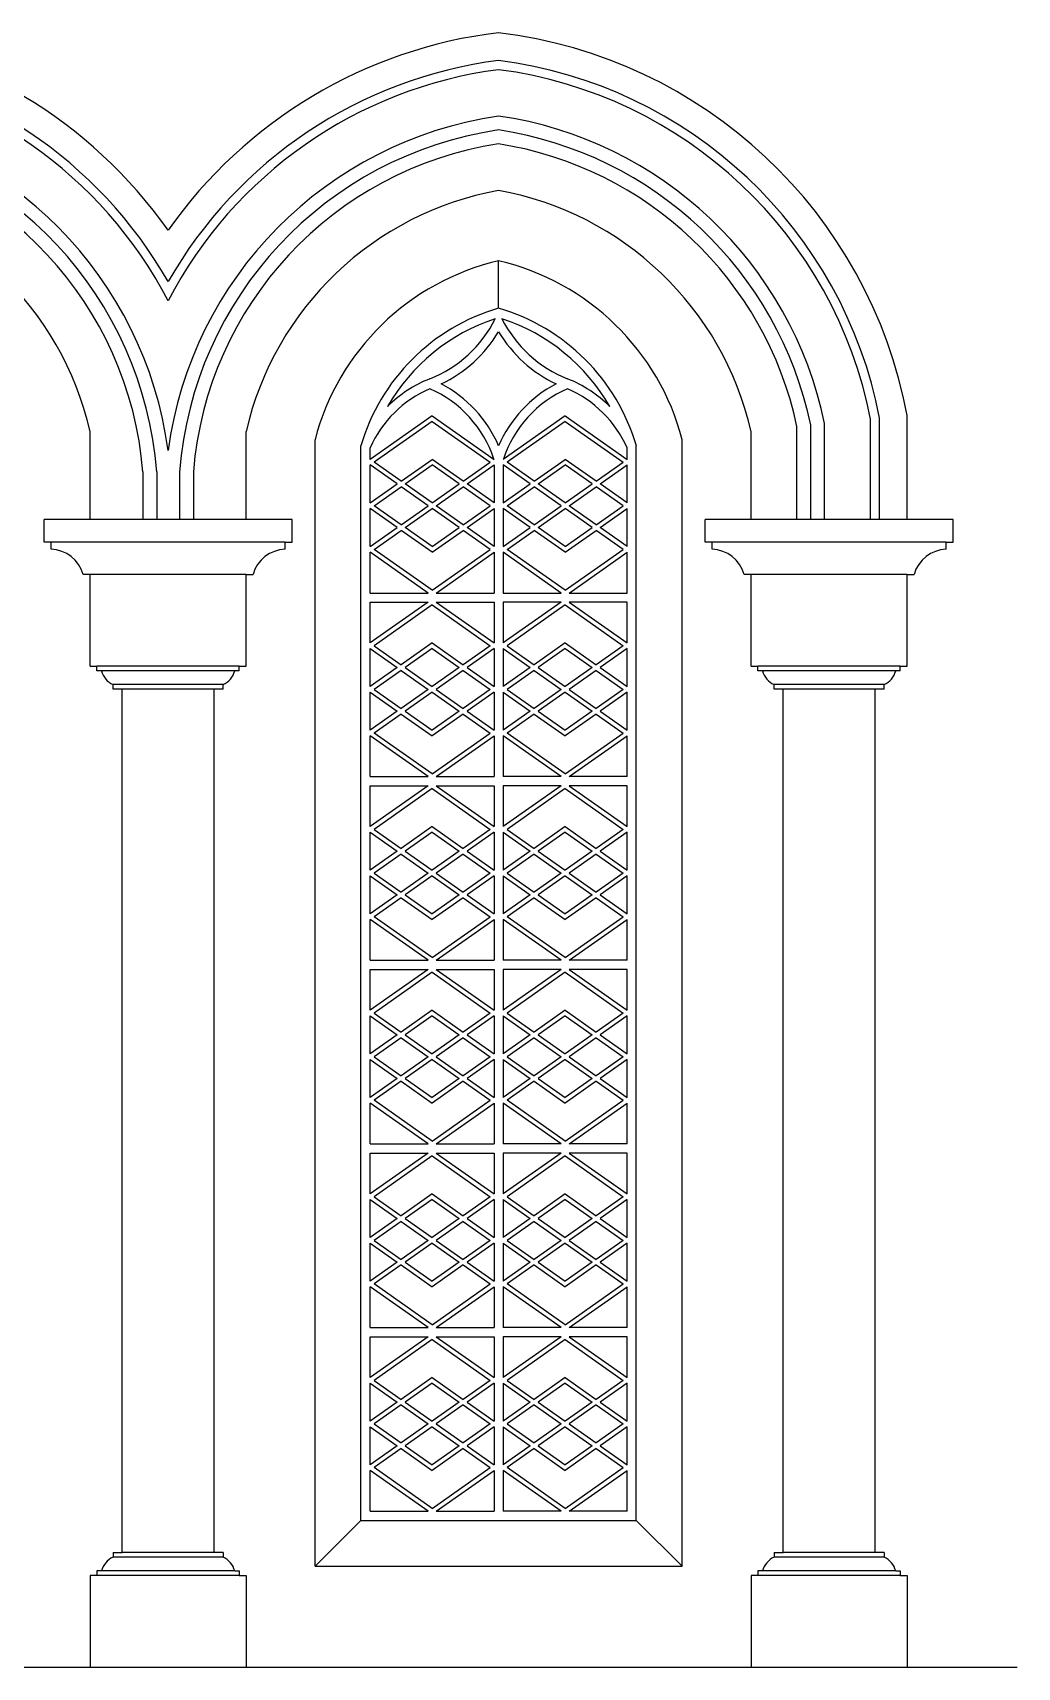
# Model space of a CAD drawing. Header units: metres. Extents: x 868 to 3910, y 8698 to 11546.
# Drawn here: x 2194 to 3910, y 8698 to 11546 of the extents above; entities that cross this region are included whole.
import ezdxf

# ---------------------------------------------------------------- set-up
doc = ezdxf.new("R2010")
doc.units = ezdxf.units.M
for name, color, linetype in [('2', 2, 'Continuous'), ('3', 3, 'Continuous'), ('4', 4, 'Continuous'), ('7', 7, 'Continuous')]:
    doc.layers.add(name, color=color, linetype=linetype)

# ---------------------------------------------------------------- blocks, each defined once
blk = doc.blocks.new('窗-005')
at = {"layer": '2'}
blk.add_line((0, 0), (3042.08, 0), dxfattribs=at)
at = {"layer": '3'}
for p, q in [((2138.13, 2368.24), (2138.13, 2450.92)), ((2022.13, 2180.89), (1914.13, 2104.89)), ((2022.13, 2171.11), (1921.09, 2100)), ((2022.13, 2180.89), (2130.13, 2104.89)), ((2022.13, 2171.11), (2123.18, 2100)), ((2254.13, 2180.89), (2146.13, 2104.89)), ((2254.13, 2171.11), (2153.09, 2100)), ((2254.13, 2180.89), (2362.13, 2104.89)), ((2254.13, 2171.11), (2355.18, 2100)), ((2682.13, 2000.33), (2682.13, 2164.77)), ((2706.13, 2000.33), (2706.13, 2167.24)), ((2786.13, 2000.33), (2786.13, 2175.17)), ((2802.13, 2000.33), (2802.13, 2176.71)), ((2658.13, 2000.33), (2658.13, 2162.25)), ((1914.13, 2104.89), (1914.13, 2124.92)), ((2362.13, 2104.89), (2362.13, 2124.92)), ((1518.16, 2083.2), (1518.16, 2000.33)), ((1542.23, 2083.2), (1542.23, 2000.33)), ((1582.04, 2083.2), (1582.04, 2000.33)), ((1606.11, 2083.2), (1606.11, 2000.33)), ((1961.18, 2062), (1914.13, 2095.11)), ((1914.13, 2028.89), (1914.13, 2095.11)), ((1968.13, 2066.89), (1921.09, 2100)), ((1968.13, 2066.89), (2022.13, 2104.89)), ((1975.09, 2062), (2022.13, 2095.11)), ((2076.13, 2066.89), (2022.13, 2104.89)), ((2069.18, 2062), (2022.13, 2095.11)), ((2076.13, 2066.89), (2123.18, 2100)), ((2083.09, 2062), (2130.13, 2095.11)), ((2130.13, 2095.11), (2130.13, 2028.89)), ((2193.18, 2062), (2146.13, 2095.11)), ((2146.13, 2095.11), (2146.13, 2028.89)), ((2200.13, 2066.89), (2153.09, 2100)), ((2200.13, 2066.89), (2254.13, 2104.89)), ((2207.09, 2062), (2254.13, 2095.11)), ((2308.13, 2066.89), (2254.13, 2104.89)), ((2301.18, 2062), (2254.13, 2095.11)), ((2308.13, 2066.89), (2355.18, 2100)), ((2315.09, 2062), (2362.13, 2095.11)), ((2362.13, 2028.89), (2362.13, 2095.11)), ((1914.13, 2028.89), (1961.18, 2062)), ((1921.09, 2024), (1968.13, 2057.11)), ((2015.18, 2024), (1968.13, 2057.11)), ((2022.13, 2028.89), (1975.09, 2062)), ((2022.13, 2028.89), (2069.18, 2062)), ((2029.09, 2024), (2076.13, 2057.11)), ((2123.18, 2024), (2076.13, 2057.11)), ((2130.13, 2028.89), (2083.09, 2062)), ((2146.13, 2028.89), (2193.18, 2062)), ((2153.09, 2024), (2200.13, 2057.11)), ((2247.18, 2024), (2200.13, 2057.11)), ((2254.13, 2028.89), (2207.09, 2062)), ((2254.13, 2028.89), (2301.18, 2062)), ((2261.09, 2024), (2308.13, 2057.11)), ((2355.18, 2024), (2308.13, 2057.11)), ((2362.13, 2028.89), (2315.09, 2062)), ((1968.13, 1990.89), (1921.09, 2024)), ((1968.13, 1990.89), (2015.18, 2024)), ((2076.13, 1990.89), (2029.09, 2024)), ((2076.13, 1990.89), (2123.18, 2024)), ((2200.13, 1990.89), (2153.09, 2024)), ((2200.13, 1990.89), (2247.18, 2024)), ((2308.13, 1990.89), (2261.09, 2024)), ((2308.13, 1990.89), (2355.18, 2024)), ((1961.18, 1986), (1914.13, 2019.11)), ((1914.13, 1952.89), (1914.13, 2019.11)), ((1975.09, 1986), (2022.13, 2019.11)), ((2069.18, 1986), (2022.13, 2019.11)), ((2083.09, 1986), (2130.13, 2019.11)), ((2130.13, 2019.11), (2130.13, 1952.89)), ((2193.18, 1986), (2146.13, 2019.11)), ((2146.13, 2019.11), (2146.13, 1952.89)), ((2207.09, 1986), (2254.13, 2019.11)), ((2301.18, 1986), (2254.13, 2019.11)), ((2315.09, 1986), (2362.13, 2019.11)), ((2362.13, 1952.89), (2362.13, 2019.11)), ((1914.13, 1952.89), (1961.18, 1986)), ((1921.09, 1948), (1968.13, 1981.11)), ((2022.13, 1943.11), (1968.13, 1981.11)), ((2022.13, 1952.89), (1975.09, 1986)), ((2022.13, 1952.89), (2069.18, 1986)), ((2022.13, 1943.11), (2076.13, 1981.11)), ((2123.18, 1948), (2076.13, 1981.11)), ((2130.13, 1952.89), (2083.09, 1986)), ((2146.13, 1952.89), (2193.18, 1986)), ((2153.09, 1948), (2200.13, 1981.11)), ((2254.13, 1943.11), (2200.13, 1981.11)), ((2254.13, 1952.89), (2207.09, 1986)), ((2254.13, 1952.89), (2301.18, 1986)), ((2254.13, 1943.11), (2308.13, 1981.11)), ((2355.18, 1948), (2308.13, 1981.11)), ((2362.13, 1952.89), (2315.09, 1986)), ((1766.13, 1960.33), (1358.13, 1960.33)), ((2015.18, 1872), (1914.13, 1943.11)), ((1914.13, 1872), (1914.13, 1943.11)), ((2022.13, 1876.89), (1921.09, 1948)), ((2022.13, 1876.89), (2123.18, 1948)), ((2029.09, 1872), (2130.13, 1943.11)), ((2130.13, 1943.11), (2130.13, 1872)), ((2247.18, 1872), (2146.13, 1943.11)), ((2146.13, 1943.11), (2146.13, 1872)), ((2254.13, 1876.89), (2153.09, 1948)), ((2254.13, 1876.89), (2355.18, 1948)), ((2261.09, 1872), (2362.13, 1943.11)), ((2362.13, 1872), (2362.13, 1943.11)), ((2918.13, 1960.33), (2510.13, 1960.33)), ((1698.13, 1904.33), (1426.13, 1904.33)), ((2850.13, 1904.33), (2578.13, 1904.33)), ((1914.13, 1872), (2015.18, 1872)), ((1914.13, 1856), (2015.18, 1856)), ((2015.18, 1856), (1914.13, 1784.89)), ((1914.13, 1784.89), (1914.13, 1856)), ((2029.09, 1872), (2130.13, 1872)), ((2029.09, 1856), (2130.13, 1856)), ((2029.09, 1856), (2130.13, 1784.89)), ((2130.13, 1856), (2130.13, 1784.89)), ((2146.13, 1872), (2247.18, 1872)), ((2247.18, 1856), (2146.13, 1856)), ((2247.18, 1856), (2146.13, 1784.89)), ((2146.13, 1856), (2146.13, 1784.89)), ((2261.09, 1872), (2362.13, 1872)), ((2362.13, 1856), (2261.09, 1856)), ((2261.09, 1856), (2362.13, 1784.89)), ((2362.13, 1784.89), (2362.13, 1856)), ((2022.13, 1851.11), (1921.09, 1780)), ((2022.13, 1851.11), (2123.18, 1780)), ((2254.13, 1851.11), (2153.09, 1780)), ((2254.13, 1851.11), (2355.18, 1780)), ((1914.13, 1708.89), (1914.13, 1775.11)), ((1914.13, 1775.11), (1961.18, 1742)), ((1921.09, 1780), (1968.13, 1746.89)), ((2022.13, 1784.89), (1968.13, 1746.89)), ((2022.13, 1775.11), (1975.09, 1742)), ((2022.13, 1784.89), (2076.13, 1746.89)), ((2022.13, 1775.11), (2069.18, 1742)), ((2123.18, 1780), (2076.13, 1746.89)), ((2130.13, 1775.11), (2083.09, 1742)), ((2130.13, 1775.11), (2130.13, 1708.89)), ((2146.13, 1775.11), (2146.13, 1708.89)), ((2146.13, 1775.11), (2193.18, 1742)), ((2153.09, 1780), (2200.13, 1746.89)), ((2254.13, 1784.89), (2200.13, 1746.89)), ((2254.13, 1775.11), (2207.09, 1742)), ((2254.13, 1784.89), (2308.13, 1746.89)), ((2254.13, 1775.11), (2301.18, 1742)), ((2355.18, 1780), (2308.13, 1746.89)), ((2362.13, 1775.11), (2315.09, 1742)), ((2362.13, 1708.89), (2362.13, 1775.11)), ((1961.18, 1742), (1914.13, 1708.89)), ((1975.09, 1742), (2022.13, 1708.89)), ((2069.18, 1742), (2022.13, 1708.89)), ((2083.09, 1742), (2130.13, 1708.89)), ((2193.18, 1742), (2146.13, 1708.89)), ((2207.09, 1742), (2254.13, 1708.89)), ((2301.18, 1742), (2254.13, 1708.89)), ((2315.09, 1742), (2362.13, 1708.89)), ((1678.13, 1736.33), (1446.13, 1736.33)), ((1658.13, 1712.33), (1466.13, 1712.33)), ((1968.13, 1737.11), (1921.09, 1704)), ((1968.13, 1737.11), (2015.18, 1704)), ((2076.13, 1737.11), (2029.09, 1704)), ((2076.13, 1737.11), (2123.18, 1704)), ((2200.13, 1737.11), (2153.09, 1704)), ((2200.13, 1737.11), (2247.18, 1704)), ((2308.13, 1737.11), (2261.09, 1704)), ((2308.13, 1737.11), (2355.18, 1704)), ((2830.13, 1736.33), (2598.13, 1736.33)), ((2810.13, 1712.33), (2618.13, 1712.33)), ((1914.13, 1699.11), (1961.18, 1666)), ((1914.13, 1632.89), (1914.13, 1699.11)), ((1921.09, 1704), (1968.13, 1670.89)), ((2015.18, 1704), (1968.13, 1670.89)), ((2022.13, 1699.11), (1975.09, 1666)), ((2022.13, 1699.11), (2069.18, 1666)), ((2029.09, 1704), (2076.13, 1670.89)), ((2123.18, 1704), (2076.13, 1670.89)), ((2130.13, 1699.11), (2083.09, 1666)), ((2130.13, 1699.11), (2130.13, 1632.89)), ((2146.13, 1699.11), (2146.13, 1632.89)), ((2146.13, 1699.11), (2193.18, 1666)), ((2153.09, 1704), (2200.13, 1670.89)), ((2247.18, 1704), (2200.13, 1670.89)), ((2254.13, 1699.11), (2207.09, 1666)), ((2254.13, 1699.11), (2301.18, 1666)), ((2261.09, 1704), (2308.13, 1670.89)), ((2355.18, 1704), (2308.13, 1670.89)), ((2362.13, 1699.11), (2315.09, 1666)), ((2362.13, 1632.89), (2362.13, 1699.11)), ((1961.18, 1666), (1914.13, 1632.89)), ((1968.13, 1661.11), (1921.09, 1628)), ((1968.13, 1661.11), (2022.13, 1623.11)), ((1975.09, 1666), (2022.13, 1632.89)), ((2069.18, 1666), (2022.13, 1632.89)), ((2076.13, 1661.11), (2022.13, 1623.11)), ((2076.13, 1661.11), (2123.18, 1628)), ((2083.09, 1666), (2130.13, 1632.89)), ((2193.18, 1666), (2146.13, 1632.89)), ((2200.13, 1661.11), (2153.09, 1628)), ((2200.13, 1661.11), (2254.13, 1623.11)), ((2207.09, 1666), (2254.13, 1632.89)), ((2301.18, 1666), (2254.13, 1632.89)), ((2308.13, 1661.11), (2254.13, 1623.11)), ((2308.13, 1661.11), (2355.18, 1628)), ((2315.09, 1666), (2362.13, 1632.89)), ((2022.13, 1556.89), (1921.09, 1628)), ((2022.13, 1556.89), (2123.18, 1628)), ((2254.13, 1556.89), (2153.09, 1628)), ((2254.13, 1556.89), (2355.18, 1628)), ((2015.18, 1552), (1914.13, 1623.11)), ((1914.13, 1552), (1914.13, 1623.11)), ((2029.09, 1552), (2130.13, 1623.11)), ((2130.13, 1623.11), (2130.13, 1552)), ((2247.18, 1552), (2146.13, 1623.11)), ((2146.13, 1623.11), (2146.13, 1552)), ((2261.09, 1552), (2362.13, 1623.11)), ((2362.13, 1552), (2362.13, 1623.11)), ((1914.13, 1552), (2015.18, 1552)), ((2029.09, 1552), (2130.13, 1552)), ((2247.18, 1552), (2146.13, 1552)), ((2362.13, 1552), (2261.09, 1552)), ((1914.13, 1536), (2015.18, 1536)), ((2015.18, 1536), (1914.13, 1464.89)), ((1914.13, 1464.89), (1914.13, 1536)), ((2022.13, 1531.11), (1921.09, 1460)), ((2022.13, 1531.11), (2123.18, 1460)), ((2029.09, 1536), (2130.13, 1464.89)), ((2029.09, 1536), (2130.13, 1536)), ((2130.13, 1536), (2130.13, 1464.89)), ((2247.18, 1536), (2146.13, 1536)), ((2247.18, 1536), (2146.13, 1464.89)), ((2146.13, 1536), (2146.13, 1464.89)), ((2254.13, 1531.11), (2153.09, 1460)), ((2254.13, 1531.11), (2355.18, 1460)), ((2362.13, 1536), (2261.09, 1536)), ((2261.09, 1536), (2362.13, 1464.89)), ((2362.13, 1464.89), (2362.13, 1536)), ((1914.13, 1455.11), (1961.18, 1422)), ((1914.13, 1388.89), (1914.13, 1455.11)), ((1921.09, 1460), (1968.13, 1426.89)), ((2022.13, 1464.89), (1968.13, 1426.89)), ((2022.13, 1455.11), (1975.09, 1422)), ((2022.13, 1464.89), (2076.13, 1426.89)), ((2022.13, 1455.11), (2069.18, 1422)), ((2123.18, 1460), (2076.13, 1426.89)), ((2130.13, 1455.11), (2083.09, 1422)), ((2130.13, 1455.11), (2130.13, 1388.89)), ((2146.13, 1455.11), (2193.18, 1422)), ((2146.13, 1455.11), (2146.13, 1388.89)), ((2153.09, 1460), (2200.13, 1426.89)), ((2254.13, 1464.89), (2200.13, 1426.89)), ((2254.13, 1455.11), (2207.09, 1422)), ((2254.13, 1464.89), (2308.13, 1426.89)), ((2254.13, 1455.11), (2301.18, 1422)), ((2355.18, 1460), (2308.13, 1426.89)), ((2362.13, 1455.11), (2315.09, 1422)), ((2362.13, 1388.89), (2362.13, 1455.11)), ((1961.18, 1422), (1914.13, 1388.89)), ((1968.13, 1417.11), (1921.09, 1384)), ((1968.13, 1417.11), (2015.18, 1384)), ((1975.09, 1422), (2022.13, 1388.89)), ((2069.18, 1422), (2022.13, 1388.89)), ((2076.13, 1417.11), (2029.09, 1384)), ((2076.13, 1417.11), (2123.18, 1384)), ((2083.09, 1422), (2130.13, 1388.89)), ((2193.18, 1422), (2146.13, 1388.89)), ((2200.13, 1417.11), (2153.09, 1384)), ((2200.13, 1417.11), (2247.18, 1384)), ((2207.09, 1422), (2254.13, 1388.89)), ((2301.18, 1422), (2254.13, 1388.89)), ((2308.13, 1417.11), (2261.09, 1384)), ((2308.13, 1417.11), (2355.18, 1384)), ((2315.09, 1422), (2362.13, 1388.89)), ((1914.13, 1379.11), (1961.18, 1346)), ((1914.13, 1312.89), (1914.13, 1379.11)), ((1921.09, 1384), (1968.13, 1350.89)), ((2015.18, 1384), (1968.13, 1350.89)), ((2022.13, 1379.11), (1975.09, 1346)), ((2022.13, 1379.11), (2069.18, 1346)), ((2029.09, 1384), (2076.13, 1350.89)), ((2123.18, 1384), (2076.13, 1350.89)), ((2130.13, 1379.11), (2083.09, 1346)), ((2130.13, 1379.11), (2130.13, 1312.89)), ((2146.13, 1379.11), (2193.18, 1346)), ((2146.13, 1379.11), (2146.13, 1312.89)), ((2153.09, 1384), (2200.13, 1350.89)), ((2247.18, 1384), (2200.13, 1350.89)), ((2254.13, 1379.11), (2207.09, 1346)), ((2254.13, 1379.11), (2301.18, 1346)), ((2261.09, 1384), (2308.13, 1350.89)), ((2355.18, 1384), (2308.13, 1350.89)), ((2362.13, 1379.11), (2315.09, 1346)), ((2362.13, 1312.89), (2362.13, 1379.11)), ((1961.18, 1346), (1914.13, 1312.89)), ((1968.13, 1341.11), (1921.09, 1308)), ((1968.13, 1341.11), (2022.13, 1303.11)), ((1975.09, 1346), (2022.13, 1312.89)), ((2069.18, 1346), (2022.13, 1312.89)), ((2076.13, 1341.11), (2022.13, 1303.11)), ((2076.13, 1341.11), (2123.18, 1308)), ((2083.09, 1346), (2130.13, 1312.89)), ((2193.18, 1346), (2146.13, 1312.89)), ((2200.13, 1341.11), (2153.09, 1308)), ((2200.13, 1341.11), (2254.13, 1303.11)), ((2207.09, 1346), (2254.13, 1312.89)), ((2301.18, 1346), (2254.13, 1312.89)), ((2308.13, 1341.11), (2254.13, 1303.11)), ((2308.13, 1341.11), (2355.18, 1308)), ((2315.09, 1346), (2362.13, 1312.89)), ((2015.18, 1232), (1914.13, 1303.11)), ((1914.13, 1232), (1914.13, 1303.11)), ((2022.13, 1236.89), (1921.09, 1308)), ((2022.13, 1236.89), (2123.18, 1308)), ((2029.09, 1232), (2130.13, 1303.11)), ((2130.13, 1303.11), (2130.13, 1232)), ((2247.18, 1232), (2146.13, 1303.11)), ((2146.13, 1303.11), (2146.13, 1232)), ((2254.13, 1236.89), (2153.09, 1308)), ((2254.13, 1236.89), (2355.18, 1308)), ((2261.09, 1232), (2362.13, 1303.11)), ((2362.13, 1232), (2362.13, 1303.11)), ((1914.13, 1232), (2015.18, 1232)), ((2029.09, 1232), (2130.13, 1232)), ((2247.18, 1232), (2146.13, 1232)), ((2362.13, 1232), (2261.09, 1232)), ((2015.18, 1216), (1914.13, 1144.89)), ((1914.13, 1216), (2015.18, 1216)), ((1914.13, 1144.89), (1914.13, 1216)), ((2022.13, 1211.11), (1921.09, 1140)), ((2022.13, 1211.11), (2123.18, 1140)), ((2029.09, 1216), (2130.13, 1144.89)), ((2029.09, 1216), (2130.13, 1216)), ((2130.13, 1216), (2130.13, 1144.89)), ((2247.18, 1216), (2146.13, 1216)), ((2247.18, 1216), (2146.13, 1144.89)), ((2146.13, 1216), (2146.13, 1144.89)), ((2254.13, 1211.11), (2153.09, 1140)), ((2254.13, 1211.11), (2355.18, 1140)), ((2261.09, 1216), (2362.13, 1144.89)), ((2362.13, 1216), (2261.09, 1216)), ((2362.13, 1144.89), (2362.13, 1216)), ((1921.09, 1140), (1968.13, 1106.89)), ((2022.13, 1144.89), (1968.13, 1106.89)), ((2022.13, 1144.89), (2076.13, 1106.89)), ((2123.18, 1140), (2076.13, 1106.89)), ((2153.09, 1140), (2200.13, 1106.89)), ((2254.13, 1144.89), (2200.13, 1106.89)), ((2254.13, 1144.89), (2308.13, 1106.89)), ((2355.18, 1140), (2308.13, 1106.89)), ((1914.13, 1135.11), (1961.18, 1102)), ((1914.13, 1068.89), (1914.13, 1135.11)), ((2022.13, 1135.11), (1975.09, 1102)), ((2022.13, 1135.11), (2069.18, 1102)), ((2130.13, 1135.11), (2083.09, 1102)), ((2130.13, 1135.11), (2130.13, 1068.89)), ((2146.13, 1135.11), (2146.13, 1068.89)), ((2146.13, 1135.11), (2193.18, 1102)), ((2254.13, 1135.11), (2207.09, 1102)), ((2254.13, 1135.11), (2301.18, 1102)), ((2362.13, 1135.11), (2315.09, 1102)), ((2362.13, 1068.89), (2362.13, 1135.11)), ((1961.18, 1102), (1914.13, 1068.89)), ((1968.13, 1097.11), (1921.09, 1064)), ((1968.13, 1097.11), (2015.18, 1064)), ((1975.09, 1102), (2022.13, 1068.89)), ((2069.18, 1102), (2022.13, 1068.89)), ((2076.13, 1097.11), (2029.09, 1064)), ((2076.13, 1097.11), (2123.18, 1064)), ((2083.09, 1102), (2130.13, 1068.89)), ((2193.18, 1102), (2146.13, 1068.89)), ((2200.13, 1097.11), (2153.09, 1064)), ((2200.13, 1097.11), (2247.18, 1064)), ((2207.09, 1102), (2254.13, 1068.89)), ((2301.18, 1102), (2254.13, 1068.89)), ((2308.13, 1097.11), (2261.09, 1064)), ((2308.13, 1097.11), (2355.18, 1064)), ((2315.09, 1102), (2362.13, 1068.89)), ((1914.13, 992.89), (1914.13, 1059.11)), ((1914.13, 1059.11), (1961.18, 1026)), ((1921.09, 1064), (1968.13, 1030.89)), ((2015.18, 1064), (1968.13, 1030.89)), ((2022.13, 1059.11), (1975.09, 1026)), ((2022.13, 1059.11), (2069.18, 1026)), ((2029.09, 1064), (2076.13, 1030.89)), ((2123.18, 1064), (2076.13, 1030.89)), ((2130.13, 1059.11), (2083.09, 1026)), ((2130.13, 1059.11), (2130.13, 992.89)), ((2146.13, 1059.11), (2146.13, 992.89)), ((2146.13, 1059.11), (2193.18, 1026)), ((2153.09, 1064), (2200.13, 1030.89)), ((2247.18, 1064), (2200.13, 1030.89)), ((2254.13, 1059.11), (2207.09, 1026)), ((2254.13, 1059.11), (2301.18, 1026)), ((2261.09, 1064), (2308.13, 1030.89)), ((2355.18, 1064), (2308.13, 1030.89)), ((2362.13, 1059.11), (2315.09, 1026)), ((2362.13, 992.89), (2362.13, 1059.11)), ((1961.18, 1026), (1914.13, 992.89)), ((1975.09, 1026), (2022.13, 992.89)), ((2069.18, 1026), (2022.13, 992.89)), ((2083.09, 1026), (2130.13, 992.89)), ((2193.18, 1026), (2146.13, 992.89)), ((2207.09, 1026), (2254.13, 992.89)), ((2301.18, 1026), (2254.13, 992.89)), ((2315.09, 1026), (2362.13, 992.89)), ((1968.13, 1021.11), (1921.09, 988)), ((1968.13, 1021.11), (2022.13, 983.11)), ((2076.13, 1021.11), (2022.13, 983.11)), ((2076.13, 1021.11), (2123.18, 988)), ((2200.13, 1021.11), (2153.09, 988)), ((2200.13, 1021.11), (2254.13, 983.11)), ((2308.13, 1021.11), (2254.13, 983.11)), ((2308.13, 1021.11), (2355.18, 988)), ((2015.18, 912), (1914.13, 983.11)), ((1914.13, 912), (1914.13, 983.11)), ((2022.13, 916.89), (1921.09, 988)), ((2022.13, 916.89), (2123.18, 988)), ((2029.09, 912), (2130.13, 983.11)), ((2130.13, 983.11), (2130.13, 912)), ((2247.18, 912), (2146.13, 983.11)), ((2146.13, 983.11), (2146.13, 912)), ((2254.13, 916.89), (2153.09, 988)), ((2254.13, 916.89), (2355.18, 988)), ((2261.09, 912), (2362.13, 983.11)), ((2362.13, 912), (2362.13, 983.11)), ((1914.13, 912), (2015.18, 912)), ((2029.09, 912), (2130.13, 912)), ((2247.18, 912), (2146.13, 912)), ((2362.13, 912), (2261.09, 912)), ((2015.18, 896), (1914.13, 824.89)), ((1914.13, 896), (2015.18, 896)), ((1914.13, 824.89), (1914.13, 896)), ((2022.13, 891.11), (1921.09, 820)), ((2022.13, 891.11), (2123.18, 820)), ((2029.09, 896), (2130.13, 824.89)), ((2029.09, 896), (2130.13, 896)), ((2130.13, 896), (2130.13, 824.89)), ((2247.18, 896), (2146.13, 824.89)), ((2146.13, 896), (2146.13, 824.89)), ((2247.18, 896), (2146.13, 896)), ((2254.13, 891.11), (2153.09, 820)), ((2254.13, 891.11), (2355.18, 820)), ((2261.09, 896), (2362.13, 824.89)), ((2362.13, 896), (2261.09, 896)), ((2362.13, 824.89), (2362.13, 896)), ((1914.13, 815.11), (1961.18, 782)), ((1914.13, 748.89), (1914.13, 815.11)), ((1921.09, 820), (1968.13, 786.89)), ((2022.13, 824.89), (1968.13, 786.89)), ((2022.13, 815.11), (1975.09, 782)), ((2022.13, 824.89), (2076.13, 786.89)), ((2022.13, 815.11), (2069.18, 782)), ((2123.18, 820), (2076.13, 786.89)), ((2130.13, 815.11), (2083.09, 782)), ((2130.13, 815.11), (2130.13, 748.89)), ((2146.13, 815.11), (2193.18, 782)), ((2146.13, 815.11), (2146.13, 748.89)), ((2153.09, 820), (2200.13, 786.89)), ((2254.13, 824.89), (2200.13, 786.89)), ((2254.13, 815.11), (2207.09, 782)), ((2254.13, 824.89), (2308.13, 786.89)), ((2254.13, 815.11), (2301.18, 782)), ((2355.18, 820), (2308.13, 786.89)), ((2362.13, 815.11), (2315.09, 782)), ((2362.13, 748.89), (2362.13, 815.11)), ((1961.18, 782), (1914.13, 748.89)), ((1968.13, 777.11), (1921.09, 744)), ((1968.13, 777.11), (2015.18, 744)), ((1975.09, 782), (2022.13, 748.89)), ((2069.18, 782), (2022.13, 748.89)), ((2076.13, 777.11), (2029.09, 744)), ((2076.13, 777.11), (2123.18, 744)), ((2083.09, 782), (2130.13, 748.89)), ((2193.18, 782), (2146.13, 748.89)), ((2200.13, 777.11), (2153.09, 744)), ((2200.13, 777.11), (2247.18, 744)), ((2207.09, 782), (2254.13, 748.89)), ((2301.18, 782), (2254.13, 748.89)), ((2308.13, 777.11), (2261.09, 744)), ((2308.13, 777.11), (2355.18, 744)), ((2315.09, 782), (2362.13, 748.89)), ((1921.09, 744), (1968.13, 710.89)), ((2015.18, 744), (1968.13, 710.89)), ((2029.09, 744), (2076.13, 710.89)), ((2123.18, 744), (2076.13, 710.89)), ((2153.09, 744), (2200.13, 710.89)), ((2247.18, 744), (2200.13, 710.89)), ((2261.09, 744), (2308.13, 710.89)), ((2355.18, 744), (2308.13, 710.89)), ((1914.13, 739.11), (1961.18, 706)), ((1914.13, 672.89), (1914.13, 739.11)), ((2022.13, 739.11), (1975.09, 706)), ((2022.13, 739.11), (2069.18, 706)), ((2130.13, 739.11), (2083.09, 706)), ((2130.13, 739.11), (2130.13, 672.89)), ((2146.13, 739.11), (2193.18, 706)), ((2146.13, 739.11), (2146.13, 672.89)), ((2254.13, 739.11), (2207.09, 706)), ((2254.13, 739.11), (2301.18, 706)), ((2362.13, 739.11), (2315.09, 706)), ((2362.13, 672.89), (2362.13, 739.11)), ((1961.18, 706), (1914.13, 672.89)), ((1968.13, 701.11), (1921.09, 668)), ((1968.13, 701.11), (2022.13, 663.11)), ((1975.09, 706), (2022.13, 672.89)), ((2069.18, 706), (2022.13, 672.89)), ((2076.13, 701.11), (2022.13, 663.11)), ((2076.13, 701.11), (2123.18, 668)), ((2083.09, 706), (2130.13, 672.89)), ((2193.18, 706), (2146.13, 672.89)), ((2200.13, 701.11), (2153.09, 668)), ((2200.13, 701.11), (2254.13, 663.11)), ((2207.09, 706), (2254.13, 672.89)), ((2301.18, 706), (2254.13, 672.89)), ((2308.13, 701.11), (2254.13, 663.11)), ((2308.13, 701.11), (2355.18, 668)), ((2315.09, 706), (2362.13, 672.89)), ((2015.18, 592), (1914.13, 663.11)), ((1914.13, 592), (1914.13, 663.11)), ((2022.13, 596.89), (1921.09, 668)), ((2022.13, 596.89), (2123.18, 668)), ((2029.09, 592), (2130.13, 663.11)), ((2130.13, 663.11), (2130.13, 592)), ((2247.18, 592), (2146.13, 663.11)), ((2146.13, 663.11), (2146.13, 592)), ((2254.13, 596.89), (2153.09, 668)), ((2254.13, 596.89), (2355.18, 668)), ((2261.09, 592), (2362.13, 663.11)), ((2362.13, 592), (2362.13, 663.11)), ((1914.13, 592), (2015.18, 592)), ((2015.18, 576), (1914.13, 504.89)), ((1914.13, 576), (2015.18, 576)), ((1914.13, 504.89), (1914.13, 576)), ((2022.13, 571.11), (1921.09, 500)), ((2022.13, 571.11), (2123.18, 500)), ((2029.09, 592), (2130.13, 592)), ((2029.09, 576), (2130.13, 504.89)), ((2029.09, 576), (2130.13, 576)), ((2130.13, 576), (2130.13, 504.89)), ((2247.18, 592), (2146.13, 592)), ((2247.18, 576), (2146.13, 504.89)), ((2247.18, 576), (2146.13, 576)), ((2146.13, 576), (2146.13, 504.89)), ((2254.13, 571.11), (2153.09, 500)), ((2254.13, 571.11), (2355.18, 500)), ((2362.13, 592), (2261.09, 592)), ((2261.09, 576), (2362.13, 504.89)), ((2362.13, 576), (2261.09, 576)), ((2362.13, 504.89), (2362.13, 576)), ((1914.13, 428.89), (1914.13, 495.11)), ((1914.13, 495.11), (1961.18, 462)), ((1921.09, 500), (1968.13, 466.89)), ((2022.13, 504.89), (1968.13, 466.89)), ((2022.13, 495.11), (1975.09, 462)), ((2022.13, 504.89), (2076.13, 466.89)), ((2022.13, 495.11), (2069.18, 462)), ((2123.18, 500), (2076.13, 466.89)), ((2130.13, 495.11), (2083.09, 462)), ((2130.13, 495.11), (2130.13, 428.89)), ((2146.13, 495.11), (2146.13, 428.89)), ((2146.13, 495.11), (2193.18, 462)), ((2153.09, 500), (2200.13, 466.89)), ((2254.13, 504.89), (2200.13, 466.89)), ((2254.13, 495.11), (2207.09, 462)), ((2254.13, 504.89), (2308.13, 466.89)), ((2254.13, 495.11), (2301.18, 462)), ((2355.18, 500), (2308.13, 466.89)), ((2362.13, 495.11), (2315.09, 462)), ((2362.13, 428.89), (2362.13, 495.11)), ((1961.18, 462), (1914.13, 428.89)), ((1968.13, 457.11), (1921.09, 424)), ((1968.13, 457.11), (2015.18, 424)), ((1975.09, 462), (2022.13, 428.89)), ((2069.18, 462), (2022.13, 428.89)), ((2076.13, 457.11), (2029.09, 424)), ((2076.13, 457.11), (2123.18, 424)), ((2083.09, 462), (2130.13, 428.89)), ((2193.18, 462), (2146.13, 428.89)), ((2200.13, 457.11), (2153.09, 424)), ((2200.13, 457.11), (2247.18, 424)), ((2207.09, 462), (2254.13, 428.89)), ((2301.18, 462), (2254.13, 428.89)), ((2308.13, 457.11), (2261.09, 424)), ((2308.13, 457.11), (2355.18, 424)), ((2315.09, 462), (2362.13, 428.89)), ((1914.13, 419.11), (1961.18, 386)), ((1914.13, 352.89), (1914.13, 419.11)), ((1921.09, 424), (1968.13, 390.89)), ((2015.18, 424), (1968.13, 390.89)), ((2022.13, 419.11), (1975.09, 386)), ((2022.13, 419.11), (2069.18, 386)), ((2029.09, 424), (2076.13, 390.89)), ((2123.18, 424), (2076.13, 390.89)), ((2130.13, 419.11), (2083.09, 386)), ((2130.13, 419.11), (2130.13, 352.89)), ((2146.13, 419.11), (2193.18, 386)), ((2146.13, 419.11), (2146.13, 352.89)), ((2153.09, 424), (2200.13, 390.89)), ((2247.18, 424), (2200.13, 390.89)), ((2254.13, 419.11), (2207.09, 386)), ((2254.13, 419.11), (2301.18, 386)), ((2261.09, 424), (2308.13, 390.89)), ((2355.18, 424), (2308.13, 390.89)), ((2362.13, 419.11), (2315.09, 386)), ((2362.13, 352.89), (2362.13, 419.11)), ((1961.18, 386), (1914.13, 352.89)), ((1968.13, 381.11), (1921.09, 348)), ((1968.13, 381.11), (2022.13, 343.11)), ((1975.09, 386), (2022.13, 352.89)), ((2069.18, 386), (2022.13, 352.89)), ((2076.13, 381.11), (2022.13, 343.11)), ((2076.13, 381.11), (2123.18, 348)), ((2083.09, 386), (2130.13, 352.89)), ((2193.18, 386), (2146.13, 352.89)), ((2200.13, 381.11), (2153.09, 348)), ((2200.13, 381.11), (2254.13, 343.11)), ((2207.09, 386), (2254.13, 352.89)), ((2301.18, 386), (2254.13, 352.89)), ((2308.13, 381.11), (2254.13, 343.11)), ((2308.13, 381.11), (2355.18, 348)), ((2315.09, 386), (2362.13, 352.89)), ((2015.18, 272), (1914.13, 343.11)), ((1914.13, 272), (1914.13, 343.11)), ((2022.13, 276.89), (1921.09, 348)), ((2022.13, 276.89), (2123.18, 348)), ((2029.09, 272), (2130.13, 343.11)), ((2130.13, 343.11), (2130.13, 272)), ((2247.18, 272), (2146.13, 343.11)), ((2146.13, 343.11), (2146.13, 272)), ((2254.13, 276.89), (2153.09, 348)), ((2254.13, 276.89), (2355.18, 348)), ((2261.09, 272), (2362.13, 343.11)), ((2362.13, 272), (2362.13, 343.11)), ((1914.13, 272), (2015.18, 272)), ((2029.09, 272), (2130.13, 272)), ((2247.18, 272), (2146.13, 272)), ((2362.13, 272), (2261.09, 272)), ((1898.13, 256), (1818.13, 176)), ((1898.13, 256), (2378.13, 256)), ((2378.13, 256), (2458.13, 176)), ((1658.13, 192), (1466.13, 192)), ((2810.13, 192), (2618.13, 192)), ((1678.13, 168), (1446.13, 168)), ((2830.13, 168), (2598.13, 168))]:
    blk.add_line(p, q, dxfattribs=at)
for centre, radius, start, end in [((887.73, 2029.84), 776.42, 29.7, 82.72), ((2236.54, 2029.84), 776.42, 97.28, 150.3), ((2039.73, 2029.84), 776.42, 10.9, 82.72), ((887.73, 2029.84), 760.42, 27.52, 82.56), ((2236.54, 2029.84), 760.42, 97.44, 152.48), ((2039.73, 2029.84), 760.42, 11.02, 82.56), ((891.11, 2032.72), 653.08, 4.43, 81.63), ((887.73, 2029.84), 680.42, 7.63, 81.68), ((2236.54, 2029.84), 680.42, 98.32, 172.37), ((2233.16, 2032.72), 653.08, 98.37, 175.57), ((2039.73, 2029.84), 656.42, 11.86, 81.38), ((2039.73, 2029.84), 680.42, 11.65, 81.68), ((891.14, 2032.72), 629.05, 4.6, 81.31), ((2233.13, 2032.72), 629.05, 98.69, 175.4), ((2039.73, 2029.84), 632.42, 12.09, 81.05), ((2236.54, 2029.84), 352.42, 106.21, 163.79), ((2039.73, 2029.84), 352.42, 16.21, 73.79), ((2236.54, 2029.84), 336.42, 108.05, 150.22), ((1938.03, 2447.45), 217.48, 291.61, 333.29), ((2039.73, 2029.84), 336.42, 29.78, 71.95), ((2338.24, 2447.45), 217.48, 206.71, 248.39), ((1938.03, 2447.45), 233.48, 295.29, 328.99), ((2338.24, 2447.45), 233.48, 211.01, 244.71), ((2098.24, 2043.07), 201.48, 113.43, 156.03), ((2098.24, 2043.07), 217.48, 111.61, 134.96), ((1938.03, 2043.07), 201.48, 17.96, 66.57), ((1938.03, 2043.07), 217.48, 23.06, 62.71), ((2338.24, 2043.07), 217.48, 117.29, 156.94), ((2338.24, 2043.07), 201.48, 113.43, 162.04), ((2178.03, 2043.07), 217.48, 45.04, 68.39), ((2178.03, 2043.07), 201.48, 23.97, 66.57)]:
    blk.add_arc(centre, radius, start, end, dxfattribs=at)
at = {"layer": '4'}
for p, q in [((2850.13, 2000.33), (2850.13, 2181.22)), ((1426.13, 2000.33), (1426.13, 2153.49)), ((1426.13, 2000.33), (1426.13, 2153.49)), ((1698.13, 2000.33), (1698.13, 2153.49)), ((1818.13, 176), (1818.13, 2139.05)), ((2458.13, 176), (2458.13, 2139.05)), ((2578.13, 2000.33), (2578.13, 2153.49)), ((1898.13, 256), (1898.13, 2128.24)), ((2378.13, 256), (2378.13, 2128.24)), ((1778.13, 2000.33), (1346.13, 2000.33)), ((1346.13, 1960.33), (1346.13, 2000.33)), ((1778.13, 1960.33), (1778.13, 2000.33)), ((2930.13, 2000.33), (2498.13, 2000.33)), ((2498.13, 1960.33), (2498.13, 2000.33)), ((2930.13, 1960.33), (2930.13, 2000.33)), ((1358.13, 1960.33), (1346.13, 1960.33)), ((1358.13, 1948.33), (1358.13, 1960.33)), ((1766.13, 1960.33), (1778.13, 1960.33)), ((1766.13, 1948.33), (1766.13, 1960.33)), ((2510.13, 1960.33), (2498.13, 1960.33)), ((2510.13, 1948.33), (2510.13, 1960.33)), ((2918.13, 1960.33), (2930.13, 1960.33)), ((2918.13, 1948.33), (2918.13, 1960.33)), ((1426.13, 1904.33), (1414.13, 1904.33)), ((1426.13, 1744.33), (1426.13, 1904.33)), ((1698.13, 1904.33), (1710.13, 1904.33)), ((1698.13, 1744.33), (1698.13, 1904.33)), ((2578.13, 1904.33), (2566.13, 1904.33)), ((2578.13, 1744.33), (2578.13, 1904.33)), ((2850.13, 1904.33), (2862.13, 1904.33)), ((2850.13, 1744.33), (2850.13, 1904.33)), ((1426.13, 1744.33), (1438.13, 1744.33)), ((1438.13, 1736.33), (1438.13, 1744.33)), ((1686.13, 1744.33), (1698.13, 1744.33)), ((1686.13, 1736.33), (1686.13, 1744.33)), ((1686.13, 1736.33), (1686.13, 1744.33)), ((2578.13, 1744.33), (2590.13, 1744.33)), ((2590.13, 1736.33), (2590.13, 1744.33)), ((2838.13, 1744.33), (2850.13, 1744.33)), ((2838.13, 1736.33), (2838.13, 1744.33)), ((2838.13, 1736.33), (2838.13, 1744.33)), ((1446.13, 1736.33), (1438.13, 1736.33)), ((1466.13, 1704.33), (1466.13, 1712.33)), ((1658.13, 1704.33), (1658.13, 1712.33)), ((1658.13, 1704.33), (1658.13, 1712.33)), ((1686.13, 1736.33), (1678.13, 1736.33)), ((2598.13, 1736.33), (2590.13, 1736.33)), ((2618.13, 1704.33), (2618.13, 1712.33)), ((2810.13, 1704.33), (2810.13, 1712.33)), ((2810.13, 1704.33), (2810.13, 1712.33)), ((2838.13, 1736.33), (2830.13, 1736.33)), ((1482.13, 1704.33), (1466.13, 1704.33)), ((1482.13, 200), (1482.13, 1704.33)), ((1642.13, 200), (1642.13, 1704.33)), ((1658.13, 1704.33), (1642.13, 1704.33)), ((2634.13, 1704.33), (2618.13, 1704.33)), ((2634.13, 200), (2634.13, 1704.33)), ((2794.13, 200), (2794.13, 1704.33)), ((2810.13, 1704.33), (2794.13, 1704.33)), ((1466.13, 200), (1466.13, 192)), ((1466.13, 200), (1482.13, 200)), ((1658.13, 200), (1642.13, 200)), ((1658.13, 200), (1658.13, 192)), ((2618.13, 200), (2618.13, 192)), ((2618.13, 200), (2634.13, 200)), ((2810.13, 200), (2794.13, 200)), ((2810.13, 200), (2810.13, 192)), ((1818.13, 176), (2458.13, 176)), ((1438.13, 160), (1426.13, 160)), ((1426.13, 160), (1426.13, 0)), ((1438.13, 168), (1438.13, 160)), ((1446.13, 168), (1438.13, 168)), ((1678.13, 168), (1686.13, 168)), ((1686.13, 168), (1686.13, 160)), ((1686.13, 160), (1698.13, 160)), ((1698.13, 160), (1698.13, 0)), ((2590.13, 160), (2578.13, 160)), ((2578.13, 160), (2578.13, 0)), ((2598.13, 168), (2590.13, 168)), ((2590.13, 168), (2590.13, 160)), ((2830.13, 168), (2838.13, 168)), ((2838.13, 168), (2838.13, 160)), ((2838.13, 160), (2850.13, 160)), ((2850.13, 160), (2850.13, 0))]:
    blk.add_line(p, q, dxfattribs=at)
for centre, radius, start, end in [((887.73, 2029.84), 824.42, 35.11, 83.14), ((2236.54, 2029.84), 824.42, 96.86, 144.89), ((2039.73, 2029.84), 824.42, 10.58, 83.14), ((887.73, 2029.84), 552.42, 12.93, 79.74), ((2236.54, 2029.84), 552.42, 100.26, 167.07), ((2039.73, 2029.84), 552.42, 12.93, 79.74), ((2236.54, 2029.84), 432.42, 103.15, 165.37), ((2039.73, 2029.84), 432.42, 14.63, 76.85), ((1355.96, 1887.92), 60.44, 15.75, 87.94), ((1768.31, 1887.92), 60.44, 92.06, 164.25), ((2507.96, 1887.92), 60.44, 15.75, 87.94), ((2920.31, 1887.92), 60.44, 92.06, 164.25), ((1481.55, 1745.5), 36.58, 194.53, 245.08), ((1642.72, 1745.5), 36.58, 294.92, 345.47), ((2633.55, 1745.5), 36.58, 194.53, 245.08), ((2794.72, 1745.5), 36.58, 294.92, 345.47), ((1481.55, 158.82), 36.58, 114.92, 165.47), ((1642.72, 158.82), 36.58, 14.53, 65.08), ((2633.55, 158.82), 36.58, 114.92, 165.47), ((2794.72, 158.82), 36.58, 14.53, 65.08)]:
    blk.add_arc(centre, radius, start, end, dxfattribs=at)
at = {"layer": '7'}
for p, q in [((1686.13, 1744.33), (1438.13, 1744.33)), ((2838.13, 1744.33), (2590.13, 1744.33)), ((1642.13, 1704.33), (1482.13, 1704.33)), ((2794.13, 1704.33), (2634.13, 1704.33)), ((1642.13, 200), (1482.13, 200)), ((2794.13, 200), (2634.13, 200)), ((1686.13, 160), (1438.13, 160)), ((2838.13, 160), (2590.13, 160))]:
    blk.add_line(p, q, dxfattribs=at)

msp = doc.modelspace()

# ---------------------------------------------------------------- block references
at = {"layer": '3'}
msp.add_blockref('窗-005', (868.22, 8697.63), dxfattribs=at)

doc.saveas('drawing.dxf')
